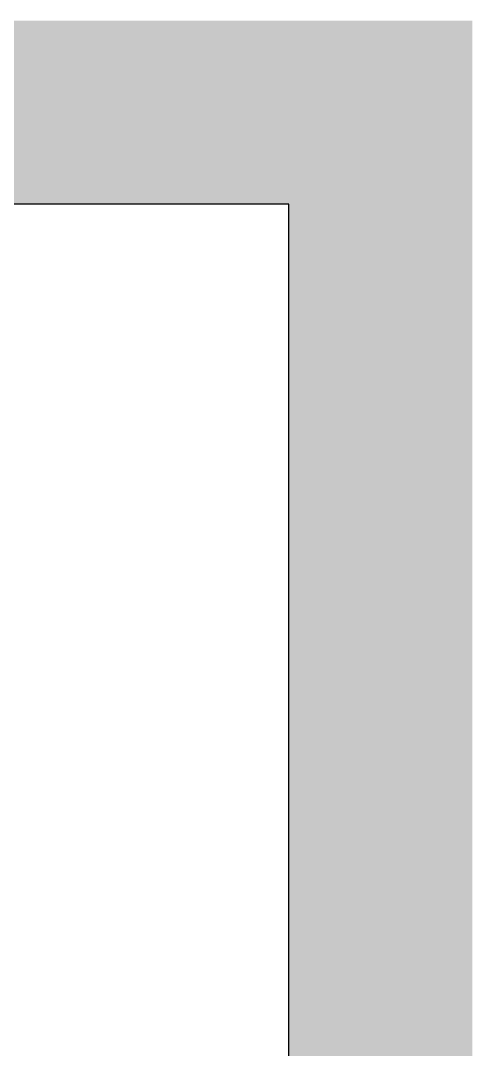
# Model space of a CAD drawing. Header units: metres. Extents: x -534 to 4285, y 130 to 1822.
# Drawn here: x 3793 to 4285, y 701 to 1822 of the extents above; entities that cross this region are included whole.
import ezdxf

# ---------------------------------------------------------------- set-up
doc = ezdxf.new("R2010")
doc.units = ezdxf.units.M
doc.layers.add('Polyimide', color=7, linetype='CONTINUOUS')
doc.layers.add('Polyimide_Negative', color=5, linetype='CONTINUOUS')

msp = doc.modelspace()

# ---------------------------------------------------------------- hatches: boundary and pattern name
at = {"layer": 'Polyimide_Negative'}
h = msp.add_hatch(color=5, dxfattribs=at)
h.paths.add_polyline_path([(-534, 1822.5), (4285, 1822.5), (4285, 230), (39.6, 230), (28.2, 217.8), (13.9, 204.4), (-1.3, 191.9), (-17.3, 180.5), (-33.9, 170.1), (-51.3, 160.8), (-69.2, 152.7), (-87.5, 145.8), (-106.3, 140.1), (-125.5, 135.7), (-144.8, 132.5), (-164.4, 130.5), (-184, 129.9), (-203.6, 130.5), (-223.2, 132.5), (-242.5, 135.7), (-261.7, 140.1), (-280.5, 145.8), (-298.8, 152.7), (-316.7, 160.8), (-334.1, 170.1), (-350.7, 180.5), (-366.7, 191.9), (-381.9, 204.4), (-396.2, 217.8), (-407.6, 230), (-534, 230), (-534, 1822.5)])
h.paths.add_polyline_path([(-284, 430), (-283.8, 423.5), (-283.1, 416.9), (-282.1, 410.5), (-280.6, 404.1), (-278.7, 397.9), (-276.4, 391.7), (-273.7, 385.8), (-270.6, 380), (-267.1, 374.4), (-263.3, 369.1), (-259.2, 364.1), (-254.7, 359.3), (-249.9, 354.8), (-244.9, 350.7), (-239.6, 346.9), (-234, 343.4), (-228.2, 340.3), (-222.3, 337.6), (-216.1, 335.3), (-209.9, 333.4), (-203.5, 331.9), (-197.1, 330.9), (-190.5, 330.2), (-184, 330), (-177.5, 330.2), (-170.9, 330.9), (-164.5, 331.9), (-158.1, 333.4), (-151.9, 335.3), (-145.7, 337.6), (-139.8, 340.3), (-134, 343.4), (-128.4, 346.9), (-123.1, 350.7), (-118.1, 354.8), (-113.3, 359.3), (-108.8, 364.1), (-104.7, 369.1), (-100.9, 374.4), (-97.4, 380), (-94.3, 385.8), (-91.6, 391.7), (-89.3, 397.9), (-87.4, 404.1), (-85.9, 410.5), (-84.9, 416.9), (-84.2, 423.5), (-84, 430), (1965, 430), (3830, 430), (3830.2, 436.9), (3830.9, 443.7), (3832, 450.5), (3833.6, 457.2), (3835.6, 463.8), (3838, 470.2), (3840.8, 476.4), (3844.1, 482.5), (3847.7, 488.3), (3851.7, 493.9), (3856.1, 499.2), (3860.8, 504.2), (3865.8, 508.9), (3871.1, 513.3), (3876.7, 517.3), (3882.5, 520.9), (3888.6, 524.2), (3894.8, 527), (3901.2, 529.4), (3907.8, 531.4), (3914.5, 533), (3921.3, 534.1), (3928.1, 534.8), (3935, 535), (3941.9, 534.8), (3948.7, 534.1), (3955.5, 533), (3962.2, 531.4), (3968.8, 529.4), (3975.2, 527), (3981.4, 524.2), (3987.5, 520.9), (3993.3, 517.3), (3998.9, 513.3), (4004.2, 508.9), (4009.2, 504.2), (4013.9, 499.2), (4018.3, 493.9), (4022.3, 488.3), (4025.9, 482.5), (4029.2, 476.4), (4032, 470.2), (4034.4, 463.8), (4036.4, 457.2), (4038, 450.5), (4039.1, 443.7), (4039.8, 436.9), (4040, 430), (4085, 430), (4085, 1622.5), (-334, 1622.5), (-334, 430), (-284, 430)], flags=0)

# ---------------------------------------------------------------- linework, layer by layer
at = {"layer": 'Polyimide'}
msp.add_lwpolyline([(4085, 430), (4085, 1622.5), (-334, 1622.5)], dxfattribs=at)

doc.saveas('drawing.dxf')
